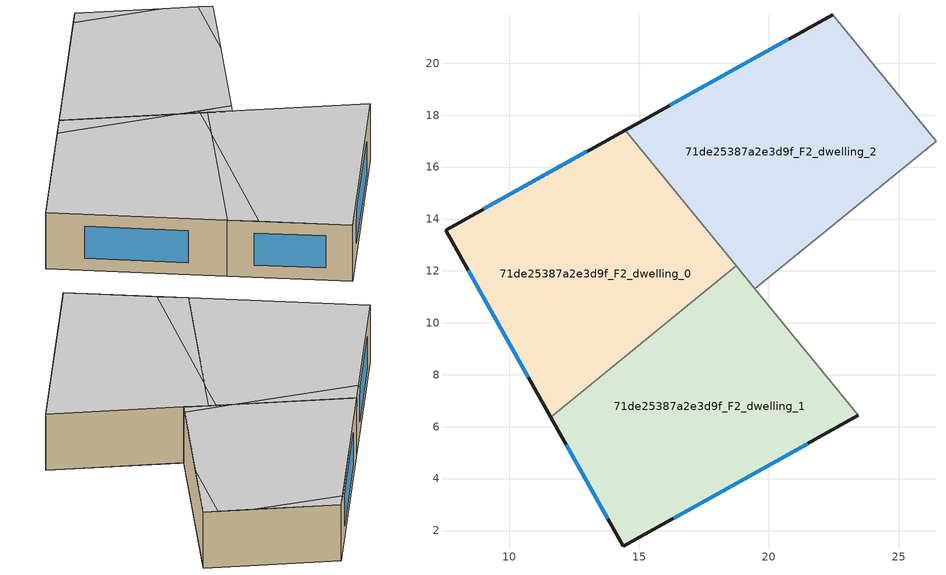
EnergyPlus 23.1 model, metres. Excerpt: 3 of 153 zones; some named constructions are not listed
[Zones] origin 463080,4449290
71de25387a2e3d9f_F2_dwelling_0
 floor to 71de25387a2e3d9f_F1_dwelling_0 (EU_floor_Construction): 14.47,17.43 18.74,12.2 11.59,6.36 7.54,13.57 z6
 wall outside (EU_wall_Construction): 14.47,17.43 7.54,13.57 11.59,6.36 z6:9
 wall to 71de25387a2e3d9f_F2_dwelling_1 (EU_wall_Construction): 11.59,6.36 18.74,12.2 z6:9
 wall to 71de25387a2e3d9f_F2_dwelling_2 (EU_wall_Construction): 18.74,12.2 14.47,17.43 z6:9
 window (EU_Window_Construction): 8.41,12.03 10.73,7.9 / 12.98,16.6 9.03,14.4 z6.64:8.36
 ceiling to 71de25387a2e3d9f_F3_dwelling_0 (EU_floor_Construction): 17.35,11.06 18.53,12.46 17.98,13.13 13.51,16.9 7.54,13.57 11.59,6.36 z9
 ceiling to 71de25387a2e3d9f_F3_dwelling_2 (EU_floor_Construction): 17.98,13.13 14.47,17.43 13.51,16.9 z9
 ceiling to 71de25387a2e3d9f_F3_dwelling_1 (EU_floor_Construction): 18.74,12.2 18.53,12.46 17.35,11.06 z9
71de25387a2e3d9f_F2_dwelling_1
 floor to 71de25387a2e3d9f_F1_dwelling_1 (EU_floor_Construction): 18.74,12.2 23.45,6.43 14.39,1.38 11.59,6.36 z6
 wall outside (EU_wall_Construction): 11.59,6.36 14.39,1.38 23.45,6.43 z6:9
 wall to 71de25387a2e3d9f_F2_dwelling_3 (EU_wall_Construction): 23.45,6.43 19.47,11.31 z6:9
 wall to 71de25387a2e3d9f_F2_dwelling_2 (EU_wall_Construction): 19.47,11.31 18.74,12.2 z6:9
 window (EU_Window_Construction): 12.19,5.29 13.79,2.45 / 16.33,2.47 21.51,5.35 z6.64:8.36
 ceiling to 71de25387a2e3d9f_F3_dwelling_1 (EU_floor_Construction): 23.45,6.43 18.74,12.2 17.35,11.06 12.31,5.09 14.39,1.38 z9
 ceiling to 71de25387a2e3d9f_F3_dwelling_0 (EU_floor_Construction): 12.31,5.09 17.35,11.06 11.59,6.36 z9
71de25387a2e3d9f_F2_dwelling_2
 floor to 71de25387a2e3d9f_F1_dwelling_2 (EU_floor_Construction): 22.46,21.88 26.44,17 19.47,11.31 14.47,17.43 z6
 wall outside (EU_wall_Construction): 22.46,21.88 14.47,17.43 z6:9
 wall to 71de25387a2e3d9f_F2_dwelling_3 (EU_wall_Construction): 19.47,11.31 26.44,17 z6:9
 wall to 71de25387a2e3d9f_F2_dwelling_4 (EU_wall_Construction): 26.44,17 22.46,21.88 z6:9
 window (EU_Window_Construction): 20.75,20.92 16.18,18.38 z6.64:8.36
 ceiling to 71de25387a2e3d9f_F3_dwelling_2 (EU_floor_Construction): 23.64,14.71 26.01,17.53 24.99,18.78 21.77,21.49 14.47,17.43 17.98,13.13 19.81,11.58 z9
 ceiling to 71de25387a2e3d9f_F3_dwelling_0 (EU_floor_Construction): 18.53,12.46 18.63,12.58 17.98,13.13 z9
 ceiling to 71de25387a2e3d9f_F3_dwelling_4 (EU_floor_Construction): 24.99,18.78 22.46,21.88 21.77,21.49 z9
 ceiling adiabatic (EU_roof_Construction): 26.44,17 26.01,17.53 23.64,14.71 z9
 ceiling to 71de25387a2e3d9f_F3_dwelling_1 (EU_floor_Construction): 19.81,11.58 18.63,12.58 18.53,12.46 19.47,11.31 z9
[SCHEDULE:FILE] Column Number=1; Rows to Skip at Top=0; Number of Hours of Data=8760; Column Separator=Comma; Interpolate to Timestep=No; Minutes per Item=60; Adjust Schedule for Daylight Savings=Yes
Name | File
EU_Step8_GainSchedule_71de25387a2e3d9f_F0_dwelling_26_f000 | ../../schedules/71de25387a2e3d9f/71de25387a2e3d9f_F0_dwelling_26_f000_gain.csv
EU_Step8_GainSchedule_71de25387a2e3d9f_F0_dwelling_27_f000 | ../../schedules/71de25387a2e3d9f/71de25387a2e3d9f_F0_dwelling_27_f000_gain.csv
EU_Step8_GainSchedule_71de25387a2e3d9f_F0_dwelling_28_f000 | ../../schedules/71de25387a2e3d9f/71de25387a2e3d9f_F0_dwelling_28_f000_gain.csv
EU_Step8_GainSchedule_71de25387a2e3d9f_F0_dwelling_29_f000 | ../../schedules/71de25387a2e3d9f/71de25387a2e3d9f_F0_dwelling_29_f000_gain.csv
EU_Step8_GainSchedule_71de25387a2e3d9f_F0_dwelling_30_f000 | ../../schedules/71de25387a2e3d9f/71de25387a2e3d9f_F0_dwelling_30_f000_gain.csv
EU_Step8_GainSchedule_71de25387a2e3d9f_F1_dwelling_9_f000 | ../../schedules/71de25387a2e3d9f/71de25387a2e3d9f_F1_dwelling_9_f000_gain.csv
EU_Step8_GainSchedule_71de25387a2e3d9f_F1_dwelling_10_f000 | ../../schedules/71de25387a2e3d9f/71de25387a2e3d9f_F1_dwelling_10_f000_gain.csv
EU_Step8_GainSchedule_71de25387a2e3d9f_F1_dwelling_11_f000 | ../../schedules/71de25387a2e3d9f/71de25387a2e3d9f_F1_dwelling_11_f000_gain.csv
EU_Step8_GainSchedule_71de25387a2e3d9f_F1_dwelling_12_f000 | ../../schedules/71de25387a2e3d9f/71de25387a2e3d9f_F1_dwelling_12_f000_gain.csv
EU_Step8_GainSchedule_71de25387a2e3d9f_F1_dwelling_13_f000 | ../../schedules/71de25387a2e3d9f/71de25387a2e3d9f_F1_dwelling_13_f000_gain.csv
EU_Step8_GainSchedule_71de25387a2e3d9f_F1_dwelling_14_f000 | ../../schedules/71de25387a2e3d9f/71de25387a2e3d9f_F1_dwelling_14_f000_gain.csv
EU_Step8_GainSchedule_71de25387a2e3d9f_F1_dwelling_15_f000 | ../../schedules/71de25387a2e3d9f/71de25387a2e3d9f_F1_dwelling_15_f000_gain.csv
EU_Step8_GainSchedule_71de25387a2e3d9f_F1_dwelling_16_f000 | ../../schedules/71de25387a2e3d9f/71de25387a2e3d9f_F1_dwelling_16_f000_gain.csv
EU_Step8_GainSchedule_71de25387a2e3d9f_F1_dwelling_17_f000 | ../../schedules/71de25387a2e3d9f/71de25387a2e3d9f_F1_dwelling_17_f000_gain.csv
EU_Step8_GainSchedule_71de25387a2e3d9f_F1_dwelling_18_f000 | ../../schedules/71de25387a2e3d9f/71de25387a2e3d9f_F1_dwelling_18_f000_gain.csv
EU_Step8_GainSchedule_71de25387a2e3d9f_F1_dwelling_19_f000 | ../../schedules/71de25387a2e3d9f/71de25387a2e3d9f_F1_dwelling_19_f000_gain.csv
EU_Step8_GainSchedule_71de25387a2e3d9f_F1_dwelling_20_f000 | ../../schedules/71de25387a2e3d9f/71de25387a2e3d9f_F1_dwelling_20_f000_gain.csv
EU_Step8_GainSchedule_71de25387a2e3d9f_F1_dwelling_21_f000 | ../../schedules/71de25387a2e3d9f/71de25387a2e3d9f_F1_dwelling_21_f000_gain.csv
EU_Step8_GainSchedule_71de25387a2e3d9f_F1_dwelling_22_f000 | ../../schedules/71de25387a2e3d9f/71de25387a2e3d9f_F1_dwelling_22_f000_gain.csv
EU_Step8_GainSchedule_71de25387a2e3d9f_F1_dwelling_23_f000 | ../../schedules/71de25387a2e3d9f/71de25387a2e3d9f_F1_dwelling_23_f000_gain.csv
EU_Step8_GainSchedule_71de25387a2e3d9f_F1_dwelling_24_f000 | ../../schedules/71de25387a2e3d9f/71de25387a2e3d9f_F1_dwelling_24_f000_gain.csv
EU_Step8_GainSchedule_71de25387a2e3d9f_F1_dwelling_25_f000 | ../../schedules/71de25387a2e3d9f/71de25387a2e3d9f_F1_dwelling_25_f000_gain.csv
EU_Step8_GainSchedule_71de25387a2e3d9f_F1_dwelling_26_f000 | ../../schedules/71de25387a2e3d9f/71de25387a2e3d9f_F1_dwelling_26_f000_gain.csv
EU_Step8_GainSchedule_71de25387a2e3d9f_F1_dwelling_27_f000 | ../../schedules/71de25387a2e3d9f/71de25387a2e3d9f_F1_dwelling_27_f000_gain.csv
EU_Step8_GainSchedule_71de25387a2e3d9f_F1_dwelling_28_f000 | ../../schedules/71de25387a2e3d9f/71de25387a2e3d9f_F1_dwelling_28_f000_gain.csv
EU_Step8_GainSchedule_71de25387a2e3d9f_F1_dwelling_29_f000 | ../../schedules/71de25387a2e3d9f/71de25387a2e3d9f_F1_dwelling_29_f000_gain.csv
EU_Step8_GainSchedule_71de25387a2e3d9f_F1_dwelling_30_f000 | ../../schedules/71de25387a2e3d9f/71de25387a2e3d9f_F1_dwelling_30_f000_gain.csv
